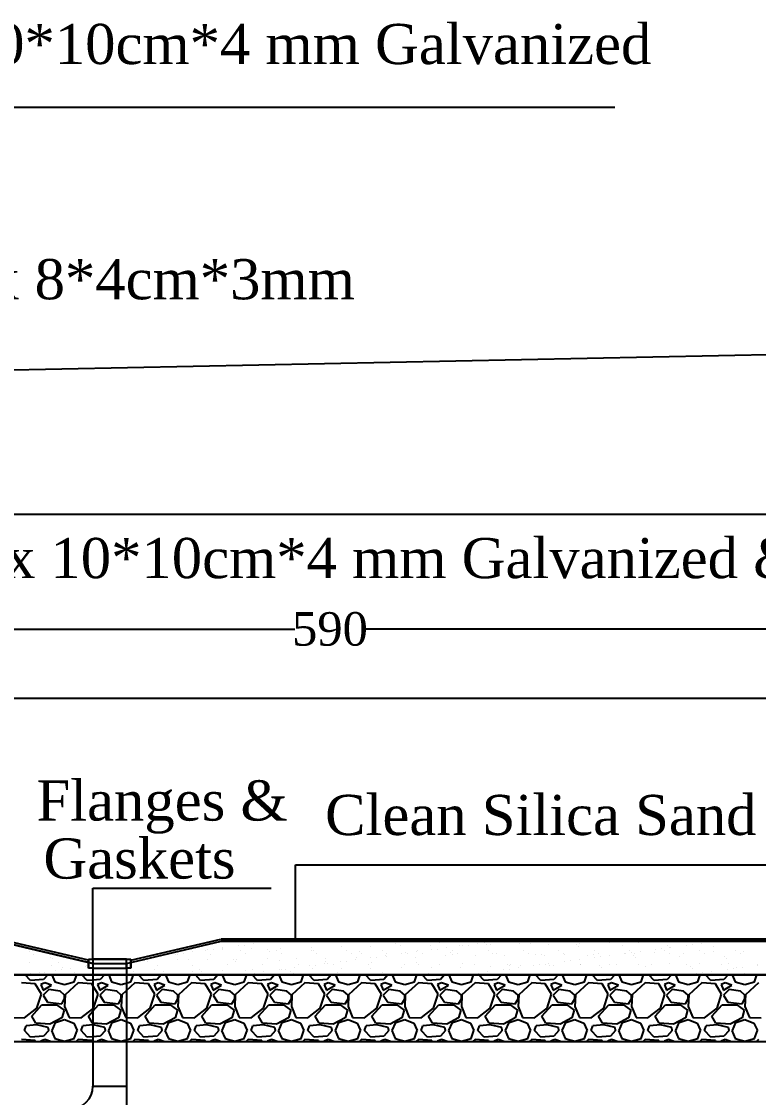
# Model space of a CAD drawing. Header units: centimetres. Extents: x 19229 to 24071, y 9487 to 14021.
# Drawn here: x 21625.5 to 21955.7, y 9755.1 to 10237.3 of the extents above; entities that cross this region are included whole.
import ezdxf

# ---------------------------------------------------------------- set-up
doc = ezdxf.new("R2010")
doc.units = ezdxf.units.CM
doc.layers.get('0').update_dxf_attribs({"linetype": 'CONTINUOUS'})
doc.layers.get('DEFPOINTS').update_dxf_attribs({"linetype": 'CONTINUOUS'})
doc.styles.add('style2', font='times.ttf', dxfattribs={"height": 15})
doc.styles.add('style3', font='times.ttf', dxfattribs={"height": 25})
doc.dimstyles.get("Standard").update_dxf_attribs({"dimtxt": 15, "dimasz": 0.18, "dimexe": 0.18, "dimexo": 0.0625, "dimgap": 0.09, "dimtad": 0, "dimdec": 0, "dimzin": 0, "dimdsep": 46, "dimtxsty": 'style2', "dimcen": 0.09, "dimadec": 0, "dimazin": 0, "dimtfac": 1, "dimtdec": 0, "dimtofl": 0, "dimtmove": 0, "dimatfit": 3, "dimfxl": 1, "dimtolj": 1, "dimtzin": 0, "dimarcsym": 0})

# ---------------------------------------------------------------- blocks, each defined once
blk = doc.blocks.new('*D22')
at = {"color": 0, "lineweight": -2, "ltscale": 20, "transparency": 16777216}
for p, q in [((20884.07, 10041.3), (20884.07, 9933.95)), ((23244.07, 10041.3), (23244.07, 9933.95)), ((20884.25, 9934.13), (22094.79, 9934.13)), ((23243.89, 9934.13), (22138, 9934.13))]:
    blk.add_line(p, q, dxfattribs=at)
at = {"color": 0, "ltscale": 20, "transparency": 16777216}
for points in [[(20884.25, 9934.16), (20884.25, 9934.1), (20884.07, 9934.13)], [(23243.89, 9934.16), (23243.89, 9934.1), (23244.07, 9934.13)]]:
    blk.add_solid(points, dxfattribs=at)
at = {"layer": 'DEFPOINTS', "color": 0, "ltscale": 20, "transparency": 16777216}
for p in [(20884.07, 10041.36), (23244.07, 10041.36), (23244.07, 9934.13)]:
    blk.add_point(p, dxfattribs=at)
at = {"color": 0, "ltscale": 20, "transparency": 16777216, "insert": (22116.39, 9934.13), "char_height": 15, "attachment_point": 5, "style": 'style2'}
blk.add_mtext('\\A1;2360', dxfattribs=at)
blk = doc.blocks.new('*D25')
at = {"color": 0, "lineweight": -2, "ltscale": 20, "transparency": 16777216}
for p, q in [((21468.94, 9962.82), (21468.94, 9965.18)), ((21469.12, 9965), (21747.92, 9965)), ((22058.27, 9965), (21779.47, 9965)), ((22058.45, 9962.82), (22058.45, 9965.18))]:
    blk.add_line(p, q, dxfattribs=at)
at = {"color": 0, "ltscale": 20, "transparency": 16777216}
for points in [[(21469.12, 9965.03), (21469.12, 9964.97), (21468.94, 9965)], [(22058.27, 9965.03), (22058.27, 9964.97), (22058.45, 9965)]]:
    blk.add_solid(points, dxfattribs=at)
at = {"layer": 'DEFPOINTS', "color": 0, "ltscale": 20, "transparency": 16777216}
for p in [(21468.94, 9962.76), (22058.45, 9965), (22058.45, 9962.76)]:
    blk.add_point(p, dxfattribs=at)
at = {"color": 0, "ltscale": 20, "transparency": 16777216, "insert": (21763.69, 9965), "char_height": 15, "attachment_point": 5, "style": 'style2'}
blk.add_mtext('\\A1;590', dxfattribs=at)

msp = doc.modelspace()

# ---------------------------------------------------------------- hatches: boundary and pattern name
at = {"ltscale": 20}
h = msp.add_hatch(dxfattribs=at)
h.set_pattern_fill('STEEL', scale=2)
h.set_pattern_definition([(45, (0, 0), (-4.490128, 4.490128), []), (45, (0, 3.175), (-4.490128, 4.490128), [])])
h.paths.add_polyline_path([(22069.45, 10064.13), (22059.45, 10064.13), (22059.45, 9760.13), (22069.45, 9760.13)])
h.paths.add_polyline_path([(21520.45, 9982.72), (22270.27, 9982.72), (22270.27, 10011), (21520.45, 10011)], flags=9)

# ---------------------------------------------------------------- linework, layer by layer
at = {"color": 7, "ltscale": 20}
for p, q in [((21491.09, 10198.94), (21891.35, 10198.94)), ((20874.57, 10066.13), (22060.45, 10090.13))]:
    msp.add_line(p, q, dxfattribs=at)
at = {"color": 7}
for p, q in [((20883.07, 10016.51), (23245.07, 10016.51)), ((21748.19, 9826.72), (21748.19, 9859.45)), ((21748.19, 9859.45), (21979.57, 9859.45)), ((21657.45, 9817.13), (21657.45, 9848.96)), ((21657.45, 9848.96), (21737.39, 9848.96)), ((21657.45, 9815.13), (21614.95, 9825.13)), ((21614.95, 9825.13), (21657.45, 9815.13)), ((21655.45, 9816.62), (21615.18, 9826.1)), ((21672.45, 9815.13), (21714.95, 9825.13)), ((21672.45, 9815.13), (21714.95, 9825.13)), ((21674.45, 9816.62), (21714.73, 9826.1)), ((21711.56, 9821.57), (21711.56, 9821.57)), ((22445.07, 9826.13), (21714.95, 9826.13)), ((21714.95, 9825.13), (22445.07, 9825.13)), ((22040.07, 9825.13), (21714.95, 9825.13)), ((22040.07, 9825.13), (21714.95, 9825.13)), ((21715.42, 9821.94), (21715.42, 9821.94)), ((21715.69, 9822.12), (21715.69, 9822.12)), ((21722.59, 9823.02), (21722.59, 9823.02)), ((21725.23, 9823.37), (21725.23, 9823.37)), ((21728.72, 9822.11), (21728.72, 9822.11)), ((21729.36, 9823.92), (21729.36, 9823.92)), ((21736.26, 9824.83), (21736.26, 9824.83)), ((21741.72, 9822.05), (21741.72, 9822.05)), ((21752.02, 9824.87), (21752.02, 9824.87)), ((21755.44, 9822.54), (21755.44, 9822.54)), ((21768.73, 9822.71), (21768.73, 9822.71)), ((21781.73, 9822.65), (21781.73, 9822.65)), ((21792.04, 9825.1), (21792.04, 9825.1)), ((21792.97, 9824.24), (21792.97, 9824.24)), ((21795.45, 9823.15), (21795.45, 9823.15)), ((21808.75, 9823.32), (21808.75, 9823.32)), ((21811.96, 9821.64), (21811.96, 9821.64)), ((21812.67, 9824.65), (21812.67, 9824.65)), ((21816.09, 9822.18), (21816.09, 9822.18)), ((21821.74, 9823.25), (21821.74, 9823.25)), ((21822.99, 9823.09), (21822.99, 9823.09)), ((21825.63, 9823.44), (21825.63, 9823.44)), ((21829.76, 9823.98), (21829.76, 9823.98)), ((21832.99, 9824.48), (21832.99, 9824.48)), ((21833.93, 9823.62), (21833.93, 9823.62)), ((21835.46, 9823.75), (21835.46, 9823.75)), ((21836.66, 9824.89), (21836.66, 9824.89)), ((21848.76, 9823.92), (21848.76, 9823.92)), ((21853.62, 9824.03), (21853.62, 9824.03)), ((21861.75, 9823.86), (21861.75, 9823.86)), ((21873.95, 9823.86), (21873.95, 9823.86)), ((21874.88, 9823), (21874.88, 9823)), ((21875.48, 9824.35), (21875.48, 9824.35)), ((21888.77, 9824.52), (21888.77, 9824.52)), ((21894.57, 9823.41), (21894.57, 9823.41)), ((21901.77, 9824.46), (21901.77, 9824.46)), ((21912.36, 9821.7), (21912.36, 9821.7)), ((21914.9, 9823.23), (21914.9, 9823.23)), ((21915.49, 9824.95), (21915.49, 9824.95)), ((21915.84, 9822.37), (21915.84, 9822.37)), ((21916.49, 9822.25), (21916.49, 9822.25)), ((21923.39, 9823.16), (21923.39, 9823.16)), ((21926.04, 9823.5), (21926.04, 9823.5)), ((21928.79, 9825.12), (21928.79, 9825.12)), ((21930.17, 9824.05), (21930.17, 9824.05)), ((21935.53, 9822.78), (21935.53, 9822.78)), ((21937.07, 9824.96), (21937.07, 9824.96)), ((21941.78, 9825.06), (21941.78, 9825.06)), ((21628.88, 9820.63), (21628.88, 9820.63)), ((21631.02, 9819.26), (21631.02, 9819.26)), ((21638.63, 9818.06), (21638.63, 9818.06)), ((21639.57, 9817.2), (21639.57, 9817.2)), ((21655.45, 9817.13), (21655.45, 9813.13)), ((21655.45, 9813.13), (21655.45, 9817.13)), ((21655.45, 9817.13), (21674.45, 9817.13)), ((21657.45, 9817.13), (21672.45, 9817.13)), ((21657.45, 9817.13), (21672.45, 9817.13)), ((21672.45, 9817.13), (21657.45, 9817.13)), ((21657.45, 9817.13), (21657.45, 9813.13)), ((21672.45, 9813.13), (21672.45, 9817.13)), ((21674.45, 9813.13), (21674.45, 9817.13)), ((21674.45, 9817.13), (21674.45, 9813.13)), ((21688.34, 9818.52), (21688.34, 9818.52)), ((21694.3, 9819.38), (21694.3, 9819.38)), ((21695.24, 9819.42), (21695.24, 9819.42)), ((21695.58, 9816.75), (21695.58, 9816.75)), ((21697.88, 9819.77), (21697.88, 9819.77)), ((21700.21, 9816.98), (21700.21, 9816.98)), ((21701.7, 9821.45), (21701.7, 9821.45)), ((21702.01, 9820.32), (21702.01, 9820.32)), ((21707.98, 9820.77), (21707.98, 9820.77)), ((21708.87, 9816.92), (21708.87, 9816.92)), ((21708.91, 9821.22), (21708.91, 9821.22)), ((21710.12, 9819.41), (21710.12, 9819.41)), ((21715.49, 9821.44), (21715.49, 9821.44)), ((21720.54, 9816.81), (21720.54, 9816.81)), ((21721.87, 9816.86), (21721.87, 9816.86)), ((21723.8, 9820.8), (21723.8, 9820.8)), ((21725.94, 9819.44), (21725.94, 9819.44)), ((21735.59, 9817.35), (21735.59, 9817.35)), ((21735.81, 9821.27), (21735.81, 9821.27)), ((21736.75, 9820.41), (21736.75, 9820.41)), ((21739.62, 9820.83), (21739.62, 9820.83)), ((21741.76, 9819.47), (21741.76, 9819.47)), ((21748.89, 9817.52), (21748.89, 9817.52)), ((21755.44, 9820.86), (21755.44, 9820.86)), ((21756.44, 9820.82), (21756.44, 9820.82)), ((21757.58, 9819.49), (21757.58, 9819.49)), ((21761.88, 9817.46), (21761.88, 9817.46)), ((21771.26, 9820.89), (21771.26, 9820.89)), ((21773.4, 9819.52), (21773.4, 9819.52)), ((21775.07, 9816.78), (21775.07, 9816.78)), ((21775.6, 9817.95), (21775.6, 9817.95)), ((21776.77, 9820.64), (21776.77, 9820.64)), ((21777.7, 9819.79), (21777.7, 9819.79)), ((21781.97, 9817.69), (21781.97, 9817.69)), ((21784.61, 9818.04), (21784.61, 9818.04)), ((21787.08, 9820.92), (21787.08, 9820.92)), ((21788.74, 9818.58), (21788.74, 9818.58)), ((21788.9, 9818.12), (21788.9, 9818.12)), ((21789.22, 9819.55), (21789.22, 9819.55)), ((21795.64, 9819.49), (21795.64, 9819.49)), ((21797.39, 9820.2), (21797.39, 9820.2)), ((21798.29, 9819.84), (21798.29, 9819.84)), ((21801.9, 9818.06), (21801.9, 9818.06)), ((21802.41, 9820.38), (21802.41, 9820.38)), ((21802.9, 9820.95), (21802.9, 9820.95)), ((21805.04, 9819.58), (21805.04, 9819.58)), ((21809.32, 9821.29), (21809.32, 9821.29)), ((21815.62, 9818.55), (21815.62, 9818.55)), ((21817.72, 9820.02), (21817.72, 9820.02)), ((21818.66, 9819.16), (21818.66, 9819.16)), ((21818.72, 9820.97), (21818.72, 9820.97)), ((21820.86, 9819.61), (21820.86, 9819.61)), ((21828.91, 9818.72), (21828.91, 9818.72)), ((21834.54, 9821), (21834.54, 9821)), ((21836.68, 9819.64), (21836.68, 9819.64)), ((21838.35, 9819.57), (21838.35, 9819.57)), ((21841.91, 9818.66), (21841.91, 9818.66)), ((21850.35, 9821.03), (21850.35, 9821.03)), ((21852.5, 9819.67), (21852.5, 9819.67)), ((21855.63, 9819.15), (21855.63, 9819.15)), ((21858.68, 9819.4), (21858.68, 9819.4)), ((21859.61, 9818.54), (21859.61, 9818.54)), ((21866.17, 9821.06), (21866.17, 9821.06)), ((21868.32, 9819.7), (21868.32, 9819.7)), ((21868.93, 9819.32), (21868.93, 9819.32)), ((21875.47, 9816.85), (21875.47, 9816.85)), ((21879.3, 9818.95), (21879.3, 9818.95)), ((21881.92, 9819.26), (21881.92, 9819.26)), ((21881.99, 9821.09), (21881.99, 9821.09)), ((21882.37, 9817.76), (21882.37, 9817.76)), ((21884.14, 9819.72), (21884.14, 9819.72)), ((21885.01, 9818.1), (21885.01, 9818.1)), ((21889.14, 9818.65), (21889.14, 9818.65)), ((21895.64, 9819.76), (21895.64, 9819.76)), ((21896.04, 9819.56), (21896.04, 9819.56)), ((21897.81, 9821.12), (21897.81, 9821.12)), ((21898.69, 9819.9), (21898.69, 9819.9)), ((21899.63, 9818.77), (21899.63, 9818.77)), ((21899.96, 9819.75), (21899.96, 9819.75)), ((21900.57, 9817.92), (21900.57, 9817.92)), ((21902.82, 9820.45), (21902.82, 9820.45)), ((21908.94, 9819.93), (21908.94, 9819.93)), ((21909.72, 9821.36), (21909.72, 9821.36)), ((21913.63, 9821.15), (21913.63, 9821.15)), ((21915.78, 9819.78), (21915.78, 9819.78)), ((21920.26, 9818.32), (21920.26, 9818.32)), ((21921.93, 9819.86), (21921.93, 9819.86)), ((21929.45, 9821.18), (21929.45, 9821.18)), ((21931.6, 9819.81), (21931.6, 9819.81)), ((21935.65, 9820.36), (21935.65, 9820.36)), ((21940.58, 9818.15), (21940.58, 9818.15)), ((21941.52, 9817.29), (21941.52, 9817.29)), ((21945.27, 9821.2), (21945.27, 9821.2)), ((21947.42, 9819.84), (21947.42, 9819.84)), ((21948.95, 9820.53), (21948.95, 9820.53)), ((21628.85, 9815.71), (21628.85, 9815.71)), ((21638.73, 9814.35), (21638.73, 9814.35)), ((21640.54, 9812.22), (21640.54, 9812.22)), ((21641.84, 9815.65), (21641.84, 9815.65)), ((21643.19, 9812.57), (21643.19, 9812.57)), ((21643.99, 9813.15), (21643.99, 9813.15)), ((21647.31, 9813.12), (21647.31, 9813.12)), ((21654.22, 9814.02), (21654.22, 9814.02)), ((21654.55, 9814.38), (21654.55, 9814.38)), ((21657.45, 9813.13), (21655.45, 9813.13)), ((21657.45, 9815.13), (21657.45, 9760.13)), ((21657.45, 9815.13), (21672.45, 9815.13)), ((21657.45, 9815.13), (21672.45, 9815.13)), ((21657.45, 9813.13), (21672.45, 9813.13)), ((21672.45, 9815.13), (21672.45, 9745.13)), ((21674.45, 9813.13), (21672.45, 9813.13)), ((21680.52, 9816.58), (21680.52, 9816.58)), ((21681.86, 9816.25), (21681.86, 9816.25)), ((21684.94, 9812.53), (21684.94, 9812.53)), ((21686.19, 9814.44), (21686.19, 9814.44)), ((21702.01, 9814.47), (21702.01, 9814.47)), ((21705.27, 9812.35), (21705.27, 9812.35)), ((21715.74, 9812.15), (21715.74, 9812.15)), ((21717.83, 9814.5), (21717.83, 9814.5)), ((21721.48, 9815.95), (21721.48, 9815.95)), ((21725.9, 9811.9), (21725.9, 9811.9)), ((21729.04, 9812.32), (21729.04, 9812.32)), ((21733.65, 9814.52), (21733.65, 9814.52)), ((21740.94, 9812.29), (21740.94, 9812.29)), ((21741.17, 9816.36), (21741.17, 9816.36)), ((21742.04, 9812.26), (21742.04, 9812.26)), ((21743.59, 9812.64), (21743.59, 9812.64)), ((21747.72, 9813.18), (21747.72, 9813.18)), ((21749.47, 9814.55), (21749.47, 9814.55)), ((21754.62, 9814.09), (21754.62, 9814.09)), ((21755.76, 9812.76), (21755.76, 9812.76)), ((21757.26, 9814.44), (21757.26, 9814.44)), ((21761.39, 9814.98), (21761.39, 9814.98)), ((21761.5, 9816.19), (21761.5, 9816.19)), ((21762.43, 9815.33), (21762.43, 9815.33)), ((21765.29, 9814.58), (21765.29, 9814.58)), ((21768.29, 9815.89), (21768.29, 9815.89)), ((21769.05, 9812.93), (21769.05, 9812.93)), ((21770.94, 9816.24), (21770.94, 9816.24)), ((21781.11, 9814.61), (21781.11, 9814.61)), ((21782.05, 9812.86), (21782.05, 9812.86)), ((21782.12, 9815.74), (21782.12, 9815.74)), ((21795.77, 9813.36), (21795.77, 9813.36)), ((21796.93, 9814.64), (21796.93, 9814.64)), ((21802.45, 9815.56), (21802.45, 9815.56)), ((21803.39, 9814.7), (21803.39, 9814.7)), ((21809.07, 9813.53), (21809.07, 9813.53)), ((21812.75, 9814.67), (21812.75, 9814.67)), ((21822.06, 9813.47), (21822.06, 9813.47)), ((21823.08, 9815.11), (21823.08, 9815.11)), ((21828.57, 9814.7), (21828.57, 9814.7)), ((21835.78, 9813.96), (21835.78, 9813.96)), ((21841.35, 9812.35), (21841.35, 9812.35)), ((21843.4, 9814.94), (21843.4, 9814.94)), ((21843.99, 9812.7), (21843.99, 9812.7)), ((21844.34, 9814.08), (21844.34, 9814.08)), ((21844.39, 9814.73), (21844.39, 9814.73)), ((21848.12, 9813.25), (21848.12, 9813.25)), ((21849.08, 9814.13), (21849.08, 9814.13)), ((21855.02, 9814.15), (21855.02, 9814.15)), ((21857.67, 9814.5), (21857.67, 9814.5)), ((21860.21, 9814.75), (21860.21, 9814.75)), ((21861.8, 9815.05), (21861.8, 9815.05)), ((21862.07, 9814.07), (21862.07, 9814.07)), ((21864.03, 9814.49), (21864.03, 9814.49)), ((21868.7, 9815.95), (21868.7, 9815.95)), ((21871.34, 9816.3), (21871.34, 9816.3)), ((21875.8, 9814.56), (21875.8, 9814.56)), ((21876.03, 9814.78), (21876.03, 9814.78)), ((21884.36, 9814.31), (21884.36, 9814.31)), ((21885.3, 9813.46), (21885.3, 9813.46)), ((21889.09, 9814.73), (21889.09, 9814.73)), ((21891.85, 9814.81), (21891.85, 9814.81)), ((21902.09, 9814.67), (21902.09, 9814.67)), ((21904.99, 9813.87), (21904.99, 9813.87)), ((21907.67, 9814.84), (21907.67, 9814.84)), ((21915.81, 9815.16), (21915.81, 9815.16)), ((21923.49, 9814.87), (21923.49, 9814.87)), ((21925.31, 9813.69), (21925.31, 9813.69)), ((21926.25, 9812.83), (21926.25, 9812.83)), ((21929.11, 9815.33), (21929.11, 9815.33)), ((21939.31, 9814.9), (21939.31, 9814.9)), ((21941.75, 9812.42), (21941.75, 9812.42)), ((21942.1, 9815.27), (21942.1, 9815.27)), ((21944.39, 9812.77), (21944.39, 9812.77)), ((21945.94, 9813.24), (21945.94, 9813.24)), ((21948.52, 9813.31), (21948.52, 9813.31)), ((21955.13, 9814.93), (21955.13, 9814.93)), ((21955.42, 9814.22), (21955.42, 9814.22)), ((22040.07, 9810.13), (21215.07, 9810.13)), ((21240.07, 9810.13), (22445.07, 9810.13)), ((22040.07, 9810.13), (21240.07, 9810.13)), ((21626.87, 9810.42), (21626.87, 9810.42)), ((21629.55, 9807.53), (21627.17, 9810.13)), ((21629.51, 9810.77), (21629.51, 9810.77)), ((21635.39, 9808.04), (21629.55, 9807.53)), ((21633.64, 9811.32), (21633.64, 9811.32)), ((21637.27, 9810.13), (21635.39, 9808.04)), ((21635.72, 9810.95), (21635.72, 9810.95)), ((21639.14, 9810.13), (21640.47, 9807.02)), ((21640.47, 9807.02), (21644.79, 9805.75)), ((21644.79, 9805.75), (21649.11, 9807.02)), ((21649.01, 9811.12), (21649.01, 9811.12)), ((21649.11, 9807.02), (21650.22, 9810.13)), ((21654.95, 9807.53), (21652.57, 9810.13)), ((21657.45, 9807.75), (21654.95, 9807.53)), ((21660.79, 9808.04), (21657.45, 9807.75)), ((21662.67, 9810.13), (21660.79, 9808.04)), ((21664.54, 9810.13), (21665.87, 9807.02)), ((21665.87, 9807.02), (21670.19, 9805.75)), ((21670.19, 9805.75), (21674.51, 9807.02)), ((21674.51, 9807.02), (21675.62, 9810.13)), ((21675.73, 9811.55), (21675.73, 9811.55)), ((21680.35, 9807.53), (21677.97, 9810.13)), ((21686.19, 9808.04), (21680.35, 9807.53)), ((21688.07, 9810.13), (21686.19, 9808.04)), ((21689.03, 9811.72), (21689.03, 9811.72)), ((21689.94, 9810.13), (21691.27, 9807.02)), ((21691.27, 9807.02), (21695.59, 9805.75)), ((21695.59, 9805.75), (21699.91, 9807.02)), ((21699.91, 9807.02), (21701.02, 9810.13)), ((21702.02, 9811.66), (21702.02, 9811.66)), ((21705.75, 9807.53), (21703.37, 9810.13)), ((21711.59, 9808.04), (21705.75, 9807.53)), ((21706.21, 9811.49), (21706.21, 9811.49)), ((21713.47, 9810.13), (21711.59, 9808.04)), ((21715.34, 9810.13), (21716.67, 9807.02)), ((21716.67, 9807.02), (21720.99, 9805.75)), ((21720.99, 9805.75), (21725.31, 9807.02)), ((21725.31, 9807.02), (21726.42, 9810.13)), ((21727.27, 9810.49), (21727.27, 9810.49)), ((21731.15, 9807.53), (21728.77, 9810.13)), ((21729.91, 9810.84), (21729.91, 9810.84)), ((21736.99, 9808.04), (21731.15, 9807.53)), ((21734.04, 9811.38), (21734.04, 9811.38)), ((21738.87, 9810.13), (21736.99, 9808.04)), ((21740.74, 9810.13), (21742.07, 9807.02)), ((21742.07, 9807.02), (21746.39, 9805.75)), ((21746.22, 9811.73), (21746.22, 9811.73)), ((21746.39, 9805.75), (21750.71, 9807.02)), ((21747.16, 9810.87), (21747.16, 9810.87)), ((21750.71, 9807.02), (21751.82, 9810.13)), ((21756.55, 9807.53), (21754.17, 9810.13)), ((21762.39, 9808.04), (21756.55, 9807.53)), ((21764.27, 9810.13), (21762.39, 9808.04)), ((21766.14, 9810.13), (21767.47, 9807.02)), ((21766.85, 9811.28), (21766.85, 9811.28)), ((21767.47, 9807.02), (21771.79, 9805.75)), ((21771.79, 9805.75), (21776.11, 9807.02)), ((21776.11, 9807.02), (21777.22, 9810.13)), ((21781.95, 9807.53), (21779.57, 9810.13)), ((21787.79, 9808.04), (21781.95, 9807.53)), ((21787.18, 9811.1), (21787.18, 9811.1)), ((21789.67, 9810.13), (21787.79, 9808.04)), ((21788.12, 9810.25), (21788.12, 9810.25)), ((21791.54, 9810.13), (21792.87, 9807.02)), ((21792.87, 9807.02), (21797.19, 9805.75)), ((21797.19, 9805.75), (21801.51, 9807.02)), ((21801.51, 9807.02), (21802.62, 9810.13)), ((21807.35, 9807.53), (21804.97, 9810.13)), ((21813.19, 9808.04), (21807.35, 9807.53)), ((21807.81, 9810.65), (21807.81, 9810.65)), ((21815.07, 9810.13), (21813.19, 9808.04)), ((21816.94, 9810.13), (21818.27, 9807.02)), ((21818.27, 9807.02), (21822.59, 9805.75)), ((21822.59, 9805.75), (21826.91, 9807.02)), ((21826.91, 9807.02), (21828.02, 9810.13)), ((21827.67, 9810.55), (21827.67, 9810.55)), ((21828.13, 9810.48), (21828.13, 9810.48)), ((21830.32, 9810.9), (21830.32, 9810.9)), ((21832.75, 9807.53), (21830.37, 9810.13)), ((21838.59, 9808.04), (21832.75, 9807.53)), ((21834.45, 9811.45), (21834.45, 9811.45)), ((21840.47, 9810.13), (21838.59, 9808.04)), ((21842.34, 9810.13), (21843.67, 9807.02)), ((21843.67, 9807.02), (21847.99, 9805.75)), ((21847.99, 9805.75), (21852.31, 9807.02)), ((21852.31, 9807.02), (21853.42, 9810.13)), ((21858.15, 9807.53), (21855.77, 9810.13)), ((21863.99, 9808.04), (21858.15, 9807.53)), ((21865.87, 9810.13), (21863.99, 9808.04)), ((21867.74, 9810.13), (21869.07, 9807.02)), ((21869.07, 9807.02), (21873.39, 9805.75)), ((21873.39, 9805.75), (21877.71, 9807.02)), ((21877.71, 9807.02), (21878.82, 9810.13)), ((21883.55, 9807.53), (21881.17, 9810.13)), ((21889.39, 9808.04), (21883.55, 9807.53)), ((21891.27, 9810.13), (21889.39, 9808.04)), ((21893.14, 9810.13), (21894.47, 9807.02)), ((21894.47, 9807.02), (21898.79, 9805.75)), ((21898.79, 9805.75), (21903.11, 9807.02)), ((21903.11, 9807.02), (21904.22, 9810.13)), ((21908.95, 9807.53), (21906.57, 9810.13)), ((21914.79, 9808.04), (21908.95, 9807.53)), ((21909.26, 9810.14), (21909.26, 9810.14)), ((21916.67, 9810.13), (21914.79, 9808.04)), ((21918.54, 9810.13), (21919.87, 9807.02)), ((21919.87, 9807.02), (21924.19, 9805.75)), ((21924.19, 9805.75), (21928.51, 9807.02)), ((21928.08, 9810.62), (21928.08, 9810.62)), ((21928.51, 9807.02), (21929.62, 9810.13)), ((21930.72, 9810.97), (21930.72, 9810.97)), ((21934.35, 9807.53), (21931.97, 9810.13)), ((21940.19, 9808.04), (21934.35, 9807.53)), ((21934.85, 9811.51), (21934.85, 9811.51)), ((21935.97, 9810.57), (21935.97, 9810.57)), ((21942.07, 9810.13), (21940.19, 9808.04)), ((21943.94, 9810.13), (21945.27, 9807.02)), ((21945.27, 9807.02), (21949.59, 9805.75)), ((21949.27, 9810.74), (21949.27, 9810.74)), ((21949.59, 9805.75), (21953.91, 9807.02)), ((21953.91, 9807.02), (21955.02, 9810.13)), ((21631.58, 9806), (21625.49, 9806.51)), ((21634.38, 9801.43), (21631.58, 9806)), ((21635.9, 9806.51), (21634.12, 9805.75)), ((21634.12, 9805.75), (21635.14, 9803.21)), ((21635.14, 9803.21), (21638.95, 9805.5)), ((21637.68, 9803.46), (21635.14, 9800.92)), ((21638.95, 9805.5), (21635.9, 9806.51)), ((21642.76, 9802.7), (21637.68, 9803.46)), ((21644.79, 9800.92), (21642.76, 9802.7)), ((21650.89, 9806.51), (21645.04, 9801.18)), ((21656.98, 9806), (21650.89, 9806.51)), ((21657.45, 9805.23), (21656.98, 9806)), ((21659.78, 9801.43), (21657.45, 9805.23)), ((21661.3, 9806.51), (21659.52, 9805.75)), ((21659.52, 9805.75), (21660.54, 9803.21)), ((21660.54, 9803.21), (21664.35, 9805.5)), ((21663.08, 9803.46), (21660.54, 9800.92)), ((21664.35, 9805.5), (21661.3, 9806.51)), ((21668.16, 9802.7), (21663.08, 9803.46)), ((21670.19, 9800.92), (21668.16, 9802.7)), ((21676.29, 9806.51), (21670.44, 9801.18)), ((21682.38, 9806), (21676.29, 9806.51)), ((21685.18, 9801.43), (21682.38, 9806)), ((21686.7, 9806.51), (21684.92, 9805.75)), ((21684.92, 9805.75), (21685.94, 9803.21)), ((21685.94, 9803.21), (21689.75, 9805.5)), ((21688.48, 9803.46), (21685.94, 9800.92)), ((21689.75, 9805.5), (21686.7, 9806.51)), ((21693.56, 9802.7), (21688.48, 9803.46)), ((21695.59, 9800.92), (21693.56, 9802.7)), ((21701.69, 9806.51), (21695.84, 9801.18)), ((21707.78, 9806), (21701.69, 9806.51)), ((21710.58, 9801.43), (21707.78, 9806)), ((21712.1, 9806.51), (21710.32, 9805.75)), ((21710.32, 9805.75), (21711.34, 9803.21)), ((21711.34, 9803.21), (21715.15, 9805.5)), ((21713.88, 9803.46), (21711.34, 9800.92)), ((21715.15, 9805.5), (21712.1, 9806.51)), ((21718.96, 9802.7), (21713.88, 9803.46)), ((21720.99, 9800.92), (21718.96, 9802.7)), ((21727.09, 9806.51), (21721.24, 9801.18)), ((21733.18, 9806), (21727.09, 9806.51)), ((21735.98, 9801.43), (21733.18, 9806)), ((21737.5, 9806.51), (21735.72, 9805.75)), ((21735.72, 9805.75), (21736.74, 9803.21)), ((21736.74, 9803.21), (21740.55, 9805.5)), ((21739.28, 9803.46), (21736.74, 9800.92)), ((21740.55, 9805.5), (21737.5, 9806.51)), ((21744.36, 9802.7), (21739.28, 9803.46)), ((21746.39, 9800.92), (21744.36, 9802.7)), ((21752.49, 9806.51), (21746.64, 9801.18)), ((21758.58, 9806), (21752.49, 9806.51)), ((21761.38, 9801.43), (21758.58, 9806)), ((21762.9, 9806.51), (21761.12, 9805.75)), ((21761.12, 9805.75), (21762.14, 9803.21)), ((21762.14, 9803.21), (21765.95, 9805.5)), ((21764.68, 9803.46), (21762.14, 9800.92)), ((21765.95, 9805.5), (21762.9, 9806.51)), ((21769.76, 9802.7), (21764.68, 9803.46)), ((21771.79, 9800.92), (21769.76, 9802.7)), ((21777.89, 9806.51), (21772.04, 9801.18)), ((21783.98, 9806), (21777.89, 9806.51)), ((21786.78, 9801.43), (21783.98, 9806)), ((21788.3, 9806.51), (21786.52, 9805.75)), ((21786.52, 9805.75), (21787.54, 9803.21)), ((21787.54, 9803.21), (21791.35, 9805.5)), ((21790.08, 9803.46), (21787.54, 9800.92)), ((21791.35, 9805.5), (21788.3, 9806.51)), ((21795.16, 9802.7), (21790.08, 9803.46)), ((21797.19, 9800.92), (21795.16, 9802.7)), ((21803.29, 9806.51), (21797.44, 9801.18)), ((21809.38, 9806), (21803.29, 9806.51)), ((21812.18, 9801.43), (21809.38, 9806)), ((21813.7, 9806.51), (21811.92, 9805.75)), ((21811.92, 9805.75), (21812.94, 9803.21)), ((21812.94, 9803.21), (21816.75, 9805.5)), ((21815.48, 9803.46), (21812.94, 9800.92)), ((21816.75, 9805.5), (21813.7, 9806.51)), ((21820.56, 9802.7), (21815.48, 9803.46)), ((21822.59, 9800.92), (21820.56, 9802.7)), ((21828.69, 9806.51), (21822.84, 9801.18)), ((21834.78, 9806), (21828.69, 9806.51)), ((21837.58, 9801.43), (21834.78, 9806)), ((21839.1, 9806.51), (21837.32, 9805.75)), ((21837.32, 9805.75), (21838.34, 9803.21)), ((21838.34, 9803.21), (21842.15, 9805.5)), ((21840.88, 9803.46), (21838.34, 9800.92)), ((21842.15, 9805.5), (21839.1, 9806.51)), ((21845.96, 9802.7), (21840.88, 9803.46)), ((21847.99, 9800.92), (21845.96, 9802.7)), ((21854.09, 9806.51), (21848.24, 9801.18)), ((21860.18, 9806), (21854.09, 9806.51)), ((21862.98, 9801.43), (21860.18, 9806)), ((21864.5, 9806.51), (21862.72, 9805.75)), ((21862.72, 9805.75), (21863.74, 9803.21)), ((21863.74, 9803.21), (21867.55, 9805.5)), ((21866.28, 9803.46), (21863.74, 9800.92)), ((21867.55, 9805.5), (21864.5, 9806.51)), ((21871.36, 9802.7), (21866.28, 9803.46)), ((21873.39, 9800.92), (21871.36, 9802.7)), ((21879.49, 9806.51), (21873.64, 9801.18)), ((21885.58, 9806), (21879.49, 9806.51)), ((21888.38, 9801.43), (21885.58, 9806)), ((21889.9, 9806.51), (21888.12, 9805.75)), ((21888.12, 9805.75), (21889.14, 9803.21)), ((21889.14, 9803.21), (21892.95, 9805.5)), ((21891.68, 9803.46), (21889.14, 9800.92)), ((21892.95, 9805.5), (21889.9, 9806.51)), ((21896.76, 9802.7), (21891.68, 9803.46)), ((21898.79, 9800.92), (21896.76, 9802.7)), ((21904.89, 9806.51), (21899.04, 9801.18)), ((21910.98, 9806), (21904.89, 9806.51)), ((21913.78, 9801.43), (21910.98, 9806)), ((21915.3, 9806.51), (21913.52, 9805.75)), ((21913.52, 9805.75), (21914.54, 9803.21)), ((21914.54, 9803.21), (21918.35, 9805.5)), ((21917.08, 9803.46), (21914.54, 9800.92)), ((21918.35, 9805.5), (21915.3, 9806.51)), ((21922.16, 9802.7), (21917.08, 9803.46)), ((21924.19, 9800.92), (21922.16, 9802.7)), ((21930.29, 9806.51), (21924.44, 9801.18)), ((21936.38, 9806), (21930.29, 9806.51)), ((21939.18, 9801.43), (21936.38, 9806)), ((21940.7, 9806.51), (21938.92, 9805.75)), ((21938.92, 9805.75), (21939.94, 9803.21)), ((21939.94, 9803.21), (21943.75, 9805.5)), ((21942.48, 9803.46), (21939.94, 9800.92)), ((21943.75, 9805.5), (21940.7, 9806.51)), ((21947.56, 9802.7), (21942.48, 9803.46)), ((21949.59, 9800.92), (21947.56, 9802.7)), ((21955.69, 9806.51), (21949.84, 9801.18)), ((21632.34, 9795.08), (21634.38, 9801.43)), ((21635.14, 9800.92), (21637.17, 9797.88)), ((21637.17, 9797.88), (21643.52, 9797.11)), ((21643.52, 9797.11), (21644.79, 9799.4)), ((21645.04, 9801.18), (21644.79, 9795.84)), ((21644.79, 9799.4), (21644.79, 9800.92)), ((21657.74, 9795.08), (21659.78, 9801.43)), ((21660.54, 9800.92), (21662.57, 9797.88)), ((21662.57, 9797.88), (21668.92, 9797.11)), ((21668.92, 9797.11), (21670.19, 9799.4)), ((21670.44, 9801.18), (21670.19, 9795.84)), ((21670.19, 9799.4), (21670.19, 9800.92)), ((21683.14, 9795.08), (21685.18, 9801.43)), ((21685.94, 9800.92), (21687.97, 9797.88)), ((21687.97, 9797.88), (21694.32, 9797.11)), ((21694.32, 9797.11), (21695.59, 9799.4)), ((21695.84, 9801.18), (21695.59, 9795.84)), ((21695.59, 9799.4), (21695.59, 9800.92)), ((21708.54, 9795.08), (21710.58, 9801.43)), ((21711.34, 9800.92), (21713.37, 9797.88)), ((21713.37, 9797.88), (21719.72, 9797.11)), ((21719.72, 9797.11), (21720.99, 9799.4)), ((21721.24, 9801.18), (21720.99, 9795.84)), ((21720.99, 9799.4), (21720.99, 9800.92)), ((21733.94, 9795.08), (21735.98, 9801.43)), ((21736.74, 9800.92), (21738.77, 9797.88)), ((21738.77, 9797.88), (21745.12, 9797.11)), ((21745.12, 9797.11), (21746.39, 9799.4)), ((21746.64, 9801.18), (21746.39, 9795.84)), ((21746.39, 9799.4), (21746.39, 9800.92)), ((21759.34, 9795.08), (21761.38, 9801.43)), ((21762.14, 9800.92), (21764.17, 9797.88)), ((21764.17, 9797.88), (21770.52, 9797.11)), ((21770.52, 9797.11), (21771.79, 9799.4)), ((21772.04, 9801.18), (21771.79, 9795.84)), ((21771.79, 9799.4), (21771.79, 9800.92)), ((21784.74, 9795.08), (21786.78, 9801.43)), ((21787.54, 9800.92), (21789.57, 9797.88)), ((21789.57, 9797.88), (21795.92, 9797.11)), ((21795.92, 9797.11), (21797.19, 9799.4)), ((21797.44, 9801.18), (21797.19, 9795.84)), ((21797.19, 9799.4), (21797.19, 9800.92)), ((21810.14, 9795.08), (21812.18, 9801.43)), ((21812.94, 9800.92), (21814.97, 9797.88)), ((21814.97, 9797.88), (21821.32, 9797.11)), ((21821.32, 9797.11), (21822.59, 9799.4)), ((21822.84, 9801.18), (21822.59, 9795.84)), ((21822.59, 9799.4), (21822.59, 9800.92)), ((21835.54, 9795.08), (21837.58, 9801.43)), ((21838.34, 9800.92), (21840.37, 9797.88)), ((21840.37, 9797.88), (21846.72, 9797.11)), ((21846.72, 9797.11), (21847.99, 9799.4)), ((21848.24, 9801.18), (21847.99, 9795.84)), ((21847.99, 9799.4), (21847.99, 9800.92)), ((21860.94, 9795.08), (21862.98, 9801.43)), ((21863.74, 9800.92), (21865.77, 9797.88)), ((21865.77, 9797.88), (21872.12, 9797.11)), ((21872.12, 9797.11), (21873.39, 9799.4)), ((21873.64, 9801.18), (21873.39, 9795.84)), ((21873.39, 9799.4), (21873.39, 9800.92)), ((21886.34, 9795.08), (21888.38, 9801.43)), ((21889.14, 9800.92), (21891.17, 9797.88)), ((21891.17, 9797.88), (21897.52, 9797.11)), ((21897.52, 9797.11), (21898.79, 9799.4)), ((21899.04, 9801.18), (21898.79, 9795.84)), ((21898.79, 9799.4), (21898.79, 9800.92)), ((21911.74, 9795.08), (21913.78, 9801.43)), ((21914.54, 9800.92), (21916.57, 9797.88)), ((21916.57, 9797.88), (21922.92, 9797.11)), ((21922.92, 9797.11), (21924.19, 9799.4)), ((21924.44, 9801.18), (21924.19, 9795.84)), ((21924.19, 9799.4), (21924.19, 9800.92)), ((21937.14, 9795.08), (21939.18, 9801.43)), ((21939.94, 9800.92), (21941.97, 9797.88)), ((21941.97, 9797.88), (21948.32, 9797.11)), ((21948.32, 9797.11), (21949.59, 9799.4)), ((21949.84, 9801.18), (21949.59, 9795.84)), ((21949.59, 9799.4), (21949.59, 9800.92)), ((21626.76, 9790.76), (21632.34, 9795.08)), ((21630.06, 9791.53), (21634.63, 9796.61)), ((21634.63, 9796.61), (21641.23, 9796.61)), ((21641.23, 9796.61), (21644.54, 9794.32)), ((21644.54, 9794.32), (21643.52, 9790.76)), ((21644.79, 9795.84), (21646.82, 9791.02)), ((21652.16, 9790.76), (21657.45, 9794.86)), ((21655.46, 9791.53), (21657.45, 9793.75)), ((21657.45, 9793.75), (21660.03, 9796.61)), ((21657.45, 9794.86), (21657.74, 9795.08)), ((21660.03, 9796.61), (21666.63, 9796.61)), ((21666.63, 9796.61), (21669.94, 9794.32)), ((21669.94, 9794.32), (21668.92, 9790.76)), ((21670.19, 9795.84), (21672.22, 9791.02)), ((21677.56, 9790.76), (21683.14, 9795.08)), ((21680.86, 9791.53), (21685.43, 9796.61)), ((21685.43, 9796.61), (21692.03, 9796.61)), ((21692.03, 9796.61), (21695.34, 9794.32)), ((21695.34, 9794.32), (21694.32, 9790.76)), ((21695.59, 9795.84), (21697.62, 9791.02)), ((21702.96, 9790.76), (21708.54, 9795.08)), ((21706.26, 9791.53), (21710.83, 9796.61)), ((21710.83, 9796.61), (21717.43, 9796.61)), ((21717.43, 9796.61), (21720.74, 9794.32)), ((21720.74, 9794.32), (21719.72, 9790.76)), ((21720.99, 9795.84), (21723.02, 9791.02)), ((21728.36, 9790.76), (21733.94, 9795.08)), ((21731.66, 9791.53), (21736.23, 9796.61)), ((21736.23, 9796.61), (21742.83, 9796.61)), ((21742.83, 9796.61), (21746.14, 9794.32)), ((21746.14, 9794.32), (21745.12, 9790.76)), ((21746.39, 9795.84), (21748.42, 9791.02)), ((21753.76, 9790.76), (21759.34, 9795.08)), ((21757.06, 9791.53), (21761.63, 9796.61)), ((21761.63, 9796.61), (21768.23, 9796.61)), ((21768.23, 9796.61), (21771.54, 9794.32)), ((21771.54, 9794.32), (21770.52, 9790.76)), ((21771.79, 9795.84), (21773.82, 9791.02)), ((21779.16, 9790.76), (21784.74, 9795.08)), ((21782.46, 9791.53), (21787.03, 9796.61)), ((21787.03, 9796.61), (21793.63, 9796.61)), ((21793.63, 9796.61), (21796.94, 9794.32)), ((21796.94, 9794.32), (21795.92, 9790.76)), ((21797.19, 9795.84), (21799.22, 9791.02)), ((21804.56, 9790.76), (21810.14, 9795.08)), ((21807.86, 9791.53), (21812.43, 9796.61)), ((21812.43, 9796.61), (21819.03, 9796.61)), ((21819.03, 9796.61), (21822.34, 9794.32)), ((21822.34, 9794.32), (21821.32, 9790.76)), ((21822.59, 9795.84), (21824.62, 9791.02)), ((21829.96, 9790.76), (21835.54, 9795.08)), ((21833.26, 9791.53), (21837.83, 9796.61)), ((21837.83, 9796.61), (21844.43, 9796.61)), ((21844.43, 9796.61), (21847.74, 9794.32)), ((21847.74, 9794.32), (21846.72, 9790.76)), ((21847.99, 9795.84), (21850.02, 9791.02)), ((21855.36, 9790.76), (21860.94, 9795.08)), ((21858.66, 9791.53), (21863.23, 9796.61)), ((21863.23, 9796.61), (21869.83, 9796.61)), ((21869.83, 9796.61), (21873.14, 9794.32)), ((21873.14, 9794.32), (21872.12, 9790.76)), ((21873.39, 9795.84), (21875.42, 9791.02)), ((21880.76, 9790.76), (21886.34, 9795.08)), ((21884.06, 9791.53), (21888.63, 9796.61)), ((21888.63, 9796.61), (21895.23, 9796.61)), ((21895.23, 9796.61), (21898.54, 9794.32)), ((21898.54, 9794.32), (21897.52, 9790.76)), ((21898.79, 9795.84), (21900.82, 9791.02)), ((21906.16, 9790.76), (21911.74, 9795.08)), ((21909.46, 9791.53), (21914.03, 9796.61)), ((21914.03, 9796.61), (21920.63, 9796.61)), ((21920.63, 9796.61), (21923.94, 9794.32)), ((21923.94, 9794.32), (21922.92, 9790.76)), ((21924.19, 9795.84), (21926.22, 9791.02)), ((21931.56, 9790.76), (21937.14, 9795.08)), ((21934.86, 9791.53), (21939.43, 9796.61)), ((21939.43, 9796.61), (21946.03, 9796.61)), ((21946.03, 9796.61), (21949.34, 9794.32)), ((21949.34, 9794.32), (21948.32, 9790.76)), ((21949.59, 9795.84), (21951.62, 9791.02)), ((21621.42, 9791.02), (21626.76, 9790.76)), ((21632.34, 9787.72), (21627.52, 9787.21)), ((21631.84, 9788.48), (21630.06, 9791.53)), ((21638.19, 9787.97), (21631.84, 9788.48)), ((21637.42, 9786.45), (21632.34, 9787.72)), ((21643.52, 9790.76), (21638.19, 9787.97)), ((21639.2, 9785.18), (21640.73, 9788.73)), ((21640.73, 9788.73), (21644.79, 9790)), ((21644.79, 9790), (21648.85, 9788.48)), ((21646.82, 9791.02), (21652.16, 9790.76)), ((21648.85, 9788.48), (21650.38, 9785.18)), ((21657.24, 9788.48), (21655.46, 9791.53)), ((21657.45, 9788.46), (21657.24, 9788.48)), ((21663.59, 9787.97), (21657.45, 9788.46)), ((21657.74, 9787.72), (21657.45, 9787.69)), ((21662.82, 9786.45), (21657.74, 9787.72)), ((21668.92, 9790.76), (21663.59, 9787.97)), ((21664.6, 9785.18), (21666.13, 9788.73)), ((21666.13, 9788.73), (21670.19, 9790)), ((21670.19, 9790), (21674.25, 9788.48)), ((21672.22, 9791.02), (21677.56, 9790.76)), ((21674.25, 9788.48), (21675.78, 9785.18)), ((21683.14, 9787.72), (21678.32, 9787.21)), ((21682.64, 9788.48), (21680.86, 9791.53)), ((21688.99, 9787.97), (21682.64, 9788.48)), ((21688.22, 9786.45), (21683.14, 9787.72)), ((21694.32, 9790.76), (21688.99, 9787.97)), ((21690, 9785.18), (21691.53, 9788.73)), ((21691.53, 9788.73), (21695.59, 9790)), ((21695.59, 9790), (21699.65, 9788.48)), ((21697.62, 9791.02), (21702.96, 9790.76)), ((21699.65, 9788.48), (21701.18, 9785.18)), ((21708.54, 9787.72), (21703.72, 9787.21)), ((21708.04, 9788.48), (21706.26, 9791.53)), ((21714.39, 9787.97), (21708.04, 9788.48)), ((21713.62, 9786.45), (21708.54, 9787.72)), ((21719.72, 9790.76), (21714.39, 9787.97)), ((21715.4, 9785.18), (21716.93, 9788.73)), ((21716.93, 9788.73), (21720.99, 9790)), ((21720.99, 9790), (21725.05, 9788.48)), ((21723.02, 9791.02), (21728.36, 9790.76)), ((21725.05, 9788.48), (21726.58, 9785.18)), ((21733.94, 9787.72), (21729.12, 9787.21)), ((21733.44, 9788.48), (21731.66, 9791.53)), ((21739.79, 9787.97), (21733.44, 9788.48)), ((21739.02, 9786.45), (21733.94, 9787.72)), ((21745.12, 9790.76), (21739.79, 9787.97)), ((21740.8, 9785.18), (21742.33, 9788.73)), ((21742.33, 9788.73), (21746.39, 9790)), ((21746.39, 9790), (21750.45, 9788.48)), ((21748.42, 9791.02), (21753.76, 9790.76)), ((21750.45, 9788.48), (21751.98, 9785.18)), ((21759.34, 9787.72), (21754.52, 9787.21)), ((21758.84, 9788.48), (21757.06, 9791.53)), ((21765.19, 9787.97), (21758.84, 9788.48)), ((21764.42, 9786.45), (21759.34, 9787.72)), ((21770.52, 9790.76), (21765.19, 9787.97)), ((21766.2, 9785.18), (21767.73, 9788.73)), ((21767.73, 9788.73), (21771.79, 9790)), ((21771.79, 9790), (21775.85, 9788.48)), ((21773.82, 9791.02), (21779.16, 9790.76)), ((21775.85, 9788.48), (21777.38, 9785.18)), ((21784.74, 9787.72), (21779.92, 9787.21)), ((21784.24, 9788.48), (21782.46, 9791.53)), ((21790.59, 9787.97), (21784.24, 9788.48)), ((21789.82, 9786.45), (21784.74, 9787.72)), ((21795.92, 9790.76), (21790.59, 9787.97)), ((21791.6, 9785.18), (21793.13, 9788.73)), ((21793.13, 9788.73), (21797.19, 9790)), ((21797.19, 9790), (21801.25, 9788.48)), ((21799.22, 9791.02), (21804.56, 9790.76)), ((21801.25, 9788.48), (21802.78, 9785.18)), ((21810.14, 9787.72), (21805.32, 9787.21)), ((21809.64, 9788.48), (21807.86, 9791.53)), ((21815.99, 9787.97), (21809.64, 9788.48)), ((21815.22, 9786.45), (21810.14, 9787.72)), ((21821.32, 9790.76), (21815.99, 9787.97)), ((21817, 9785.18), (21818.53, 9788.73)), ((21818.53, 9788.73), (21822.59, 9790)), ((21822.59, 9790), (21826.65, 9788.48)), ((21824.62, 9791.02), (21829.96, 9790.76)), ((21826.65, 9788.48), (21828.18, 9785.18)), ((21835.54, 9787.72), (21830.72, 9787.21)), ((21835.04, 9788.48), (21833.26, 9791.53)), ((21841.39, 9787.97), (21835.04, 9788.48)), ((21840.62, 9786.45), (21835.54, 9787.72)), ((21846.72, 9790.76), (21841.39, 9787.97)), ((21842.4, 9785.18), (21843.93, 9788.73)), ((21843.93, 9788.73), (21847.99, 9790)), ((21847.99, 9790), (21852.05, 9788.48)), ((21850.02, 9791.02), (21855.36, 9790.76)), ((21852.05, 9788.48), (21853.58, 9785.18)), ((21860.94, 9787.72), (21856.12, 9787.21)), ((21860.44, 9788.48), (21858.66, 9791.53)), ((21866.79, 9787.97), (21860.44, 9788.48)), ((21866.02, 9786.45), (21860.94, 9787.72)), ((21872.12, 9790.76), (21866.79, 9787.97)), ((21867.8, 9785.18), (21869.33, 9788.73)), ((21869.33, 9788.73), (21873.39, 9790)), ((21873.39, 9790), (21877.45, 9788.48)), ((21875.42, 9791.02), (21880.76, 9790.76)), ((21877.45, 9788.48), (21878.98, 9785.18)), ((21886.34, 9787.72), (21881.52, 9787.21)), ((21885.84, 9788.48), (21884.06, 9791.53)), ((21892.19, 9787.97), (21885.84, 9788.48)), ((21891.42, 9786.45), (21886.34, 9787.72)), ((21897.52, 9790.76), (21892.19, 9787.97)), ((21893.2, 9785.18), (21894.73, 9788.73)), ((21894.73, 9788.73), (21898.79, 9790)), ((21898.79, 9790), (21902.85, 9788.48)), ((21900.82, 9791.02), (21906.16, 9790.76)), ((21902.85, 9788.48), (21904.38, 9785.18)), ((21911.74, 9787.72), (21906.92, 9787.21)), ((21911.24, 9788.48), (21909.46, 9791.53)), ((21917.59, 9787.97), (21911.24, 9788.48)), ((21916.82, 9786.45), (21911.74, 9787.72)), ((21922.92, 9790.76), (21917.59, 9787.97)), ((21918.6, 9785.18), (21920.13, 9788.73)), ((21920.13, 9788.73), (21924.19, 9790)), ((21924.19, 9790), (21928.25, 9788.48)), ((21926.22, 9791.02), (21931.56, 9790.76)), ((21928.25, 9788.48), (21929.78, 9785.18)), ((21937.14, 9787.72), (21932.32, 9787.21)), ((21936.64, 9788.48), (21934.86, 9791.53)), ((21942.99, 9787.97), (21936.64, 9788.48)), ((21942.22, 9786.45), (21937.14, 9787.72)), ((21948.32, 9790.76), (21942.99, 9787.97)), ((21944, 9785.18), (21945.53, 9788.73)), ((21945.53, 9788.73), (21949.59, 9790)), ((21949.59, 9790), (21953.65, 9788.48)), ((21951.62, 9791.02), (21956.96, 9790.76)), ((21953.65, 9788.48), (21955.18, 9785.18)), ((21626.76, 9785.18), (21627.52, 9787.21)), ((21629.55, 9782.13), (21626.76, 9785.18)), ((21637.68, 9785.18), (21635.39, 9782.64)), ((21637.68, 9785.18), (21637.42, 9786.45)), ((21638.95, 9785.18), (21640.47, 9781.62)), ((21649.11, 9781.62), (21650.38, 9785.18)), ((21652.16, 9785.18), (21652.92, 9787.21)), ((21654.95, 9782.13), (21652.16, 9785.18)), ((21657.45, 9787.69), (21652.92, 9787.21)), ((21663.08, 9785.18), (21660.79, 9782.64)), ((21663.08, 9785.18), (21662.82, 9786.45)), ((21664.35, 9785.18), (21665.87, 9781.62)), ((21674.51, 9781.62), (21675.78, 9785.18)), ((21677.56, 9785.18), (21678.32, 9787.21)), ((21680.35, 9782.13), (21677.56, 9785.18)), ((21688.48, 9785.18), (21686.19, 9782.64)), ((21688.48, 9785.18), (21688.22, 9786.45)), ((21689.75, 9785.18), (21691.27, 9781.62)), ((21699.91, 9781.62), (21701.18, 9785.18)), ((21702.96, 9785.18), (21703.72, 9787.21)), ((21705.75, 9782.13), (21702.96, 9785.18)), ((21713.88, 9785.18), (21711.59, 9782.64)), ((21713.88, 9785.18), (21713.62, 9786.45)), ((21715.15, 9785.18), (21716.67, 9781.62)), ((21725.31, 9781.62), (21726.58, 9785.18)), ((21728.36, 9785.18), (21729.12, 9787.21)), ((21731.15, 9782.13), (21728.36, 9785.18)), ((21739.28, 9785.18), (21736.99, 9782.64)), ((21739.28, 9785.18), (21739.02, 9786.45)), ((21740.55, 9785.18), (21742.07, 9781.62)), ((21750.71, 9781.62), (21751.98, 9785.18)), ((21753.76, 9785.18), (21754.52, 9787.21)), ((21756.55, 9782.13), (21753.76, 9785.18)), ((21764.68, 9785.18), (21762.39, 9782.64)), ((21764.68, 9785.18), (21764.42, 9786.45)), ((21765.95, 9785.18), (21767.47, 9781.62)), ((21776.11, 9781.62), (21777.38, 9785.18)), ((21779.16, 9785.18), (21779.92, 9787.21)), ((21781.95, 9782.13), (21779.16, 9785.18)), ((21790.08, 9785.18), (21787.79, 9782.64)), ((21790.08, 9785.18), (21789.82, 9786.45)), ((21791.35, 9785.18), (21792.87, 9781.62)), ((21801.51, 9781.62), (21802.78, 9785.18)), ((21804.56, 9785.18), (21805.32, 9787.21)), ((21807.35, 9782.13), (21804.56, 9785.18)), ((21815.48, 9785.18), (21813.19, 9782.64)), ((21815.48, 9785.18), (21815.22, 9786.45)), ((21816.75, 9785.18), (21818.27, 9781.62)), ((21826.91, 9781.62), (21828.18, 9785.18)), ((21829.96, 9785.18), (21830.72, 9787.21)), ((21832.75, 9782.13), (21829.96, 9785.18)), ((21840.88, 9785.18), (21838.59, 9782.64)), ((21840.88, 9785.18), (21840.62, 9786.45)), ((21842.15, 9785.18), (21843.67, 9781.62)), ((21852.31, 9781.62), (21853.58, 9785.18)), ((21855.36, 9785.18), (21856.12, 9787.21)), ((21858.15, 9782.13), (21855.36, 9785.18)), ((21866.28, 9785.18), (21863.99, 9782.64)), ((21866.28, 9785.18), (21866.02, 9786.45)), ((21867.55, 9785.18), (21869.07, 9781.62)), ((21877.71, 9781.62), (21878.98, 9785.18)), ((21880.76, 9785.18), (21881.52, 9787.21)), ((21883.55, 9782.13), (21880.76, 9785.18)), ((21891.68, 9785.18), (21889.39, 9782.64)), ((21891.68, 9785.18), (21891.42, 9786.45)), ((21892.95, 9785.18), (21894.47, 9781.62)), ((21903.11, 9781.62), (21904.38, 9785.18)), ((21906.16, 9785.18), (21906.92, 9787.21)), ((21908.95, 9782.13), (21906.16, 9785.18)), ((21917.08, 9785.18), (21914.79, 9782.64)), ((21917.08, 9785.18), (21916.82, 9786.45)), ((21918.35, 9785.18), (21919.87, 9781.62)), ((21928.51, 9781.62), (21929.78, 9785.18)), ((21931.56, 9785.18), (21932.32, 9787.21)), ((21934.35, 9782.13), (21931.56, 9785.18)), ((21942.48, 9785.18), (21940.19, 9782.64)), ((21942.48, 9785.18), (21942.22, 9786.45)), ((21943.75, 9785.18), (21945.27, 9781.62)), ((21953.91, 9781.62), (21955.18, 9785.18)), ((22034.45, 9780.13), (21493.94, 9780.13)), ((21631.58, 9780.6), (21625.49, 9781.11)), ((21635.39, 9782.64), (21629.55, 9782.13)), ((21631.87, 9780.13), (21631.58, 9780.6)), ((21635.9, 9781.11), (21634.12, 9780.35)), ((21634.12, 9780.35), (21634.21, 9780.13)), ((21638.86, 9780.13), (21635.9, 9781.11)), ((21640.47, 9781.62), (21644.79, 9780.35)), ((21644.79, 9780.35), (21649.11, 9781.62)), ((21650.89, 9781.11), (21649.81, 9780.13)), ((21656.98, 9780.6), (21650.89, 9781.11)), ((21657.45, 9782.35), (21654.95, 9782.13)), ((21657.27, 9780.13), (21656.98, 9780.6)), ((21660.79, 9782.64), (21657.45, 9782.35)), ((21661.3, 9781.11), (21659.52, 9780.35)), ((21659.52, 9780.35), (21659.61, 9780.13)), ((21664.26, 9780.13), (21661.3, 9781.11)), ((21665.87, 9781.62), (21670.19, 9780.35)), ((21670.19, 9780.35), (21674.51, 9781.62)), ((21676.29, 9781.11), (21675.21, 9780.13)), ((21682.38, 9780.6), (21676.29, 9781.11)), ((21686.19, 9782.64), (21680.35, 9782.13)), ((21682.67, 9780.13), (21682.38, 9780.6)), ((21686.7, 9781.11), (21684.92, 9780.35)), ((21684.92, 9780.35), (21685.01, 9780.13)), ((21689.66, 9780.13), (21686.7, 9781.11)), ((21691.27, 9781.62), (21695.59, 9780.35)), ((21695.59, 9780.35), (21699.91, 9781.62)), ((21701.69, 9781.11), (21700.61, 9780.13)), ((21707.78, 9780.6), (21701.69, 9781.11)), ((21711.59, 9782.64), (21705.75, 9782.13)), ((21708.07, 9780.13), (21707.78, 9780.6)), ((21712.1, 9781.11), (21710.32, 9780.35)), ((21710.32, 9780.35), (21710.41, 9780.13)), ((21715.06, 9780.13), (21712.1, 9781.11)), ((21716.67, 9781.62), (21720.99, 9780.35)), ((21720.99, 9780.35), (21725.31, 9781.62)), ((21727.09, 9781.11), (21726.01, 9780.13)), ((21733.18, 9780.6), (21727.09, 9781.11)), ((21736.99, 9782.64), (21731.15, 9782.13)), ((21733.47, 9780.13), (21733.18, 9780.6)), ((21737.5, 9781.11), (21735.72, 9780.35)), ((21735.72, 9780.35), (21735.81, 9780.13)), ((21740.46, 9780.13), (21737.5, 9781.11)), ((21742.07, 9781.62), (21746.39, 9780.35)), ((21746.39, 9780.35), (21750.71, 9781.62)), ((21752.49, 9781.11), (21751.41, 9780.13)), ((21758.58, 9780.6), (21752.49, 9781.11)), ((21762.39, 9782.64), (21756.55, 9782.13)), ((21758.87, 9780.13), (21758.58, 9780.6)), ((21762.9, 9781.11), (21761.12, 9780.35)), ((21761.12, 9780.35), (21761.21, 9780.13)), ((21765.86, 9780.13), (21762.9, 9781.11)), ((21767.47, 9781.62), (21771.79, 9780.35)), ((21771.79, 9780.35), (21776.11, 9781.62)), ((21777.89, 9781.11), (21776.81, 9780.13)), ((21783.98, 9780.6), (21777.89, 9781.11)), ((21787.79, 9782.64), (21781.95, 9782.13)), ((21784.27, 9780.13), (21783.98, 9780.6)), ((21788.3, 9781.11), (21786.52, 9780.35)), ((21786.52, 9780.35), (21786.61, 9780.13)), ((21791.26, 9780.13), (21788.3, 9781.11)), ((21792.87, 9781.62), (21797.19, 9780.35)), ((21797.19, 9780.35), (21801.51, 9781.62)), ((21803.29, 9781.11), (21802.21, 9780.13)), ((21809.38, 9780.6), (21803.29, 9781.11)), ((21813.19, 9782.64), (21807.35, 9782.13)), ((21809.67, 9780.13), (21809.38, 9780.6)), ((21813.7, 9781.11), (21811.92, 9780.35)), ((21811.92, 9780.35), (21812.01, 9780.13)), ((21816.66, 9780.13), (21813.7, 9781.11)), ((21818.27, 9781.62), (21822.59, 9780.35)), ((21822.59, 9780.35), (21826.91, 9781.62)), ((21828.69, 9781.11), (21827.61, 9780.13)), ((21834.78, 9780.6), (21828.69, 9781.11)), ((21838.59, 9782.64), (21832.75, 9782.13)), ((21835.07, 9780.13), (21834.78, 9780.6)), ((21839.1, 9781.11), (21837.32, 9780.35)), ((21837.32, 9780.35), (21837.41, 9780.13)), ((21842.06, 9780.13), (21839.1, 9781.11)), ((21843.67, 9781.62), (21847.99, 9780.35)), ((21847.99, 9780.35), (21852.31, 9781.62)), ((21854.09, 9781.11), (21853.01, 9780.13)), ((21860.18, 9780.6), (21854.09, 9781.11)), ((21863.99, 9782.64), (21858.15, 9782.13)), ((21860.47, 9780.13), (21860.18, 9780.6)), ((21864.5, 9781.11), (21862.72, 9780.35)), ((21862.72, 9780.35), (21862.81, 9780.13)), ((21867.46, 9780.13), (21864.5, 9781.11)), ((21869.07, 9781.62), (21873.39, 9780.35)), ((21873.39, 9780.35), (21877.71, 9781.62)), ((21879.49, 9781.11), (21878.41, 9780.13)), ((21885.58, 9780.6), (21879.49, 9781.11)), ((21889.39, 9782.64), (21883.55, 9782.13)), ((21885.87, 9780.13), (21885.58, 9780.6)), ((21889.9, 9781.11), (21888.12, 9780.35)), ((21888.12, 9780.35), (21888.21, 9780.13)), ((21892.86, 9780.13), (21889.9, 9781.11)), ((21894.47, 9781.62), (21898.79, 9780.35)), ((21898.79, 9780.35), (21903.11, 9781.62)), ((21904.89, 9781.11), (21903.81, 9780.13)), ((21910.98, 9780.6), (21904.89, 9781.11)), ((21914.79, 9782.64), (21908.95, 9782.13)), ((21911.27, 9780.13), (21910.98, 9780.6)), ((21915.3, 9781.11), (21913.52, 9780.35)), ((21913.52, 9780.35), (21913.61, 9780.13)), ((21918.26, 9780.13), (21915.3, 9781.11)), ((21919.87, 9781.62), (21924.19, 9780.35)), ((21924.19, 9780.35), (21928.51, 9781.62)), ((21930.29, 9781.11), (21929.21, 9780.13)), ((21936.38, 9780.6), (21930.29, 9781.11)), ((21940.19, 9782.64), (21934.35, 9782.13)), ((21936.67, 9780.13), (21936.38, 9780.6)), ((21940.7, 9781.11), (21938.92, 9780.35)), ((21938.92, 9780.35), (21939.01, 9780.13)), ((21943.66, 9780.13), (21940.7, 9781.11)), ((21945.27, 9781.62), (21949.59, 9780.35)), ((21949.59, 9780.35), (21953.91, 9781.62)), ((21955.69, 9781.11), (21954.61, 9780.13)), ((21657.45, 9760.13), (21672.45, 9760.13))]:
    msp.add_line(p, q, dxfattribs=at)
msp.add_lwpolyline([(22040.07, 9810.13), (21215.07, 9810.13), (21215.07, 9780.13), (21433.94, 9780.13)], dxfattribs=at)
msp.add_arc((21647.45, 9760.13), 10, 270, 0, dxfattribs=at)

# ---------------------------------------------------------------- texts
at = {"color": 7, "style": 'style3'}
for s, p in [('Steel Box 10*10cm*4 mm Galvanized ', (21486.35, 10218.21)), ('Steel Box 8*4cm*3mm ', (21518.08, 10112.81)), ('Steel Box 10*10cm*4 mm Galvanized & two Plates 25*25 cm*  1cm', (21525.17, 9987.84)), ('Flanges &', (21632.19, 9879.21)), ('Clean Silica Sand', (21761.5, 9872.74)), ('Gaskets', (21635.29, 9853.22))]:
    msp.add_text(s, height=18, dxfattribs=at).set_placement(p)

# ---------------------------------------------------------------- dimensions: what is measured, and where the dimension line sits
at = {"color": 7, "ltscale": 20}
dim = msp.add_linear_dim(base=(23244.07, 9934.13), p1=(20884.07, 10041.36), p2=(23244.07, 10041.36), dimstyle='Standard', dxfattribs=at)
dim.commit()
dim.dimension.update_dxf_attribs({"geometry": '*D22', "text_midpoint": (22116.39, 9934.13), "dimtype": 160})
dim = msp.add_linear_dim(base=(22058.45, 9965), p1=(21468.94, 9962.76), p2=(22058.45, 9962.76), dimstyle='Standard', dxfattribs=at)
dim.commit()
dim.dimension.update_dxf_attribs({"geometry": '*D25', "text_midpoint": (21763.69, 9965)})

doc.saveas('drawing.dxf')
